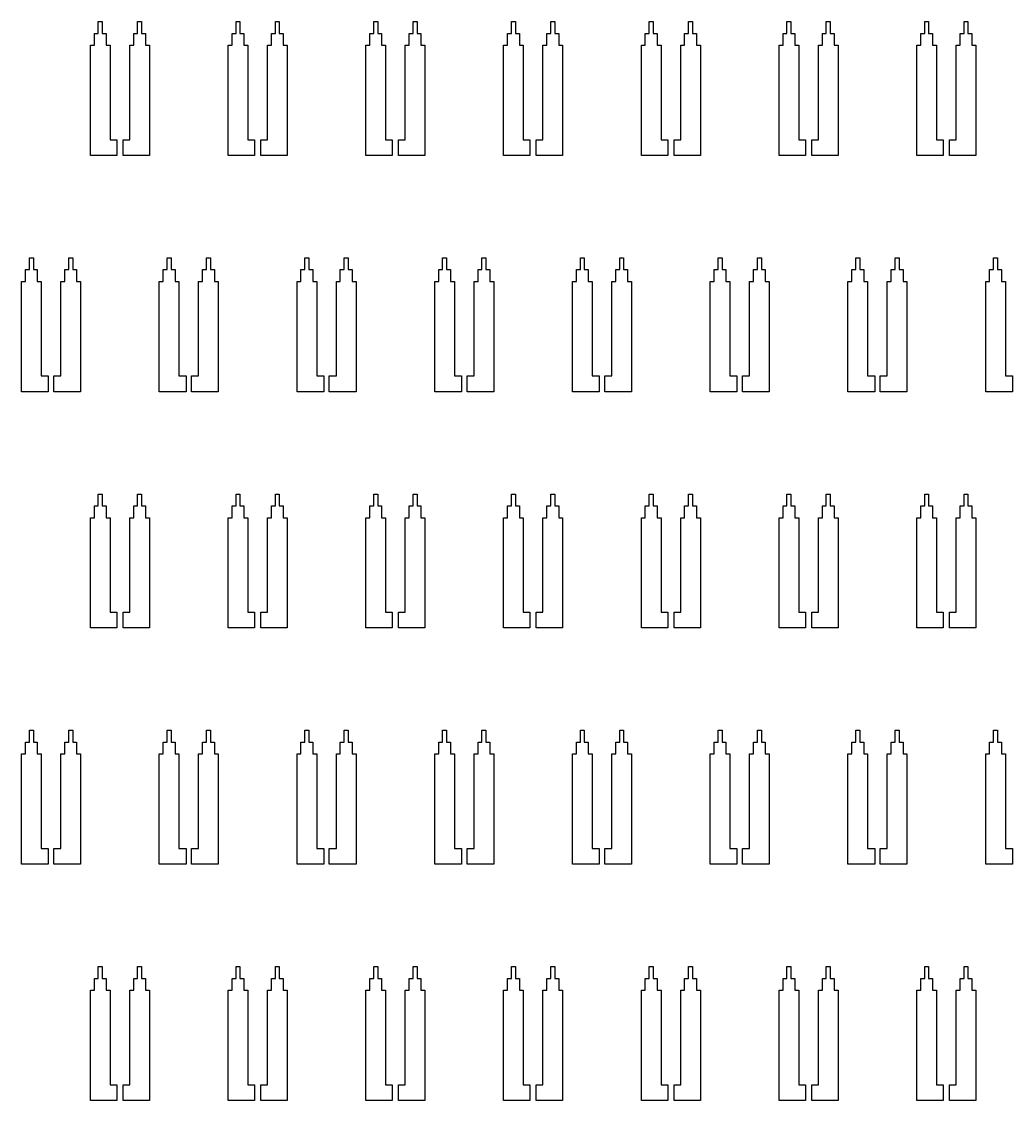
# Model space of a CAD drawing. Extents: x -38350 to 38650, y -35000 to 36000.
# Drawn here: x -19498 to -19246.2, y -23454 to -23180 of the extents above; entities that cross this region are included whole.
import ezdxf

# ---------------------------------------------------------------- set-up
doc = ezdxf.new("R2010")
doc.units = 0
doc.header["$MEASUREMENT"] = 0

msp = doc.modelspace()

# ---------------------------------------------------------------- linework, layer by layer
for p, q in [((-19478.5, -23183), (-19478.5, -23180)), ((-19478.5, -23180), (-19477.5, -23180)), ((-19477.5, -23180), (-19477.5, -23183)), ((-19468.5, -23183), (-19468.5, -23180)), ((-19468.5, -23180), (-19467.5, -23180)), ((-19467.5, -23180), (-19467.5, -23183)), ((-19443.5, -23183), (-19443.5, -23180)), ((-19443.5, -23180), (-19442.5, -23180)), ((-19442.5, -23180), (-19442.5, -23183)), ((-19433.5, -23183), (-19433.5, -23180)), ((-19433.5, -23180), (-19432.5, -23180)), ((-19432.5, -23180), (-19432.5, -23183)), ((-19408.5, -23183), (-19408.5, -23180)), ((-19408.5, -23180), (-19407.5, -23180)), ((-19407.5, -23180), (-19407.5, -23183)), ((-19398.5, -23183), (-19398.5, -23180)), ((-19398.5, -23180), (-19397.5, -23180)), ((-19397.5, -23180), (-19397.5, -23183)), ((-19373.5, -23183), (-19373.5, -23180)), ((-19373.5, -23180), (-19372.5, -23180)), ((-19372.5, -23180), (-19372.5, -23183)), ((-19363.5, -23183), (-19363.5, -23180)), ((-19363.5, -23180), (-19362.5, -23180)), ((-19362.5, -23180), (-19362.5, -23183)), ((-19338.5, -23183), (-19338.5, -23180)), ((-19338.5, -23180), (-19337.5, -23180)), ((-19337.5, -23180), (-19337.5, -23183)), ((-19328.5, -23183), (-19328.5, -23180)), ((-19328.5, -23180), (-19327.5, -23180)), ((-19327.5, -23180), (-19327.5, -23183)), ((-19303.5, -23183), (-19303.5, -23180)), ((-19303.5, -23180), (-19302.5, -23180)), ((-19302.5, -23180), (-19302.5, -23183)), ((-19293.5, -23183), (-19293.5, -23180)), ((-19293.5, -23180), (-19292.5, -23180)), ((-19292.5, -23180), (-19292.5, -23183)), ((-19268.5, -23183), (-19268.5, -23180)), ((-19268.5, -23180), (-19267.5, -23180)), ((-19267.5, -23180), (-19267.5, -23183)), ((-19258.5, -23183), (-19258.5, -23180)), ((-19258.5, -23180), (-19257.5, -23180)), ((-19257.5, -23180), (-19257.5, -23183)), ((-19479.5, -23186), (-19479.5, -23183)), ((-19479.5, -23183), (-19478.5, -23183)), ((-19477.5, -23183), (-19476.5, -23183)), ((-19476.5, -23183), (-19476.5, -23186)), ((-19469.5, -23186), (-19469.5, -23183)), ((-19469.5, -23183), (-19468.5, -23183)), ((-19467.5, -23183), (-19466.5, -23183)), ((-19466.5, -23183), (-19466.5, -23186)), ((-19444.5, -23186), (-19444.5, -23183)), ((-19444.5, -23183), (-19443.5, -23183)), ((-19442.5, -23183), (-19441.5, -23183)), ((-19441.5, -23183), (-19441.5, -23186)), ((-19434.5, -23186), (-19434.5, -23183)), ((-19434.5, -23183), (-19433.5, -23183)), ((-19432.5, -23183), (-19431.5, -23183)), ((-19431.5, -23183), (-19431.5, -23186)), ((-19409.5, -23186), (-19409.5, -23183)), ((-19409.5, -23183), (-19408.5, -23183)), ((-19407.5, -23183), (-19406.5, -23183)), ((-19406.5, -23183), (-19406.5, -23186)), ((-19399.5, -23186), (-19399.5, -23183)), ((-19399.5, -23183), (-19398.5, -23183)), ((-19397.5, -23183), (-19396.5, -23183)), ((-19396.5, -23183), (-19396.5, -23186)), ((-19374.5, -23186), (-19374.5, -23183)), ((-19374.5, -23183), (-19373.5, -23183)), ((-19372.5, -23183), (-19371.5, -23183)), ((-19371.5, -23183), (-19371.5, -23186)), ((-19364.5, -23186), (-19364.5, -23183)), ((-19364.5, -23183), (-19363.5, -23183)), ((-19362.5, -23183), (-19361.5, -23183)), ((-19361.5, -23183), (-19361.5, -23186)), ((-19339.5, -23186), (-19339.5, -23183)), ((-19339.5, -23183), (-19338.5, -23183)), ((-19337.5, -23183), (-19336.5, -23183)), ((-19336.5, -23183), (-19336.5, -23186)), ((-19329.5, -23186), (-19329.5, -23183)), ((-19329.5, -23183), (-19328.5, -23183)), ((-19327.5, -23183), (-19326.5, -23183)), ((-19326.5, -23183), (-19326.5, -23186)), ((-19304.5, -23186), (-19304.5, -23183)), ((-19304.5, -23183), (-19303.5, -23183)), ((-19302.5, -23183), (-19301.5, -23183)), ((-19301.5, -23183), (-19301.5, -23186)), ((-19294.5, -23186), (-19294.5, -23183)), ((-19294.5, -23183), (-19293.5, -23183)), ((-19292.5, -23183), (-19291.5, -23183)), ((-19291.5, -23183), (-19291.5, -23186)), ((-19269.5, -23186), (-19269.5, -23183)), ((-19269.5, -23183), (-19268.5, -23183)), ((-19267.5, -23183), (-19266.5, -23183)), ((-19266.5, -23183), (-19266.5, -23186)), ((-19259.5, -23186), (-19259.5, -23183)), ((-19259.5, -23183), (-19258.5, -23183)), ((-19257.5, -23183), (-19256.5, -23183)), ((-19256.5, -23183), (-19256.5, -23186)), ((-19480.5, -23214), (-19480.5, -23186)), ((-19480.5, -23186), (-19479.5, -23186)), ((-19476.5, -23186), (-19475.5, -23186)), ((-19475.5, -23186), (-19475.5, -23210)), ((-19470.5, -23210), (-19470.5, -23186)), ((-19470.5, -23186), (-19469.5, -23186)), ((-19466.5, -23186), (-19465.5, -23186)), ((-19465.5, -23186), (-19465.5, -23214)), ((-19445.5, -23214), (-19445.5, -23186)), ((-19445.5, -23186), (-19444.5, -23186)), ((-19441.5, -23186), (-19440.5, -23186)), ((-19440.5, -23186), (-19440.5, -23210)), ((-19435.5, -23210), (-19435.5, -23186)), ((-19435.5, -23186), (-19434.5, -23186)), ((-19431.5, -23186), (-19430.5, -23186)), ((-19430.5, -23186), (-19430.5, -23214)), ((-19410.5, -23214), (-19410.5, -23186)), ((-19410.5, -23186), (-19409.5, -23186)), ((-19406.5, -23186), (-19405.5, -23186)), ((-19405.5, -23186), (-19405.5, -23210)), ((-19400.5, -23210), (-19400.5, -23186)), ((-19400.5, -23186), (-19399.5, -23186)), ((-19396.5, -23186), (-19395.5, -23186)), ((-19395.5, -23186), (-19395.5, -23214)), ((-19375.5, -23214), (-19375.5, -23186)), ((-19375.5, -23186), (-19374.5, -23186)), ((-19371.5, -23186), (-19370.5, -23186)), ((-19370.5, -23186), (-19370.5, -23210)), ((-19365.5, -23210), (-19365.5, -23186)), ((-19365.5, -23186), (-19364.5, -23186)), ((-19361.5, -23186), (-19360.5, -23186)), ((-19360.5, -23186), (-19360.5, -23214)), ((-19340.5, -23214), (-19340.5, -23186)), ((-19340.5, -23186), (-19339.5, -23186)), ((-19336.5, -23186), (-19335.5, -23186)), ((-19335.5, -23186), (-19335.5, -23210)), ((-19330.5, -23210), (-19330.5, -23186)), ((-19330.5, -23186), (-19329.5, -23186)), ((-19326.5, -23186), (-19325.5, -23186)), ((-19325.5, -23186), (-19325.5, -23214)), ((-19305.5, -23214), (-19305.5, -23186)), ((-19305.5, -23186), (-19304.5, -23186)), ((-19301.5, -23186), (-19300.5, -23186)), ((-19300.5, -23186), (-19300.5, -23210)), ((-19295.5, -23210), (-19295.5, -23186)), ((-19295.5, -23186), (-19294.5, -23186)), ((-19291.5, -23186), (-19290.5, -23186)), ((-19290.5, -23186), (-19290.5, -23214)), ((-19270.5, -23214), (-19270.5, -23186)), ((-19270.5, -23186), (-19269.5, -23186)), ((-19266.5, -23186), (-19265.5, -23186)), ((-19265.5, -23186), (-19265.5, -23210)), ((-19260.5, -23210), (-19260.5, -23186)), ((-19260.5, -23186), (-19259.5, -23186)), ((-19256.5, -23186), (-19255.5, -23186)), ((-19255.5, -23186), (-19255.5, -23214)), ((-19475.5, -23210), (-19473.8, -23210)), ((-19473.8, -23210), (-19473.8, -23214)), ((-19472.2, -23214), (-19472.2, -23210)), ((-19472.2, -23210), (-19470.5, -23210)), ((-19440.5, -23210), (-19438.8, -23210)), ((-19438.8, -23210), (-19438.8, -23214)), ((-19437.2, -23214), (-19437.2, -23210)), ((-19437.2, -23210), (-19435.5, -23210)), ((-19405.5, -23210), (-19403.8, -23210)), ((-19403.8, -23210), (-19403.8, -23214)), ((-19402.2, -23214), (-19402.2, -23210)), ((-19402.2, -23210), (-19400.5, -23210)), ((-19370.5, -23210), (-19368.8, -23210)), ((-19368.8, -23210), (-19368.8, -23214)), ((-19367.2, -23214), (-19367.2, -23210)), ((-19367.2, -23210), (-19365.5, -23210)), ((-19335.5, -23210), (-19333.8, -23210)), ((-19333.8, -23210), (-19333.8, -23214)), ((-19332.2, -23214), (-19332.2, -23210)), ((-19332.2, -23210), (-19330.5, -23210)), ((-19300.5, -23210), (-19298.8, -23210)), ((-19298.8, -23210), (-19298.8, -23214)), ((-19297.2, -23214), (-19297.2, -23210)), ((-19297.2, -23210), (-19295.5, -23210)), ((-19265.5, -23210), (-19263.8, -23210)), ((-19263.8, -23210), (-19263.8, -23214)), ((-19262.2, -23214), (-19262.2, -23210)), ((-19262.2, -23210), (-19260.5, -23210)), ((-19473.8, -23214), (-19480.5, -23214)), ((-19465.5, -23214), (-19472.2, -23214)), ((-19438.8, -23214), (-19445.5, -23214)), ((-19430.5, -23214), (-19437.2, -23214)), ((-19403.8, -23214), (-19410.5, -23214)), ((-19395.5, -23214), (-19402.2, -23214)), ((-19368.8, -23214), (-19375.5, -23214)), ((-19360.5, -23214), (-19367.2, -23214)), ((-19333.8, -23214), (-19340.5, -23214)), ((-19325.5, -23214), (-19332.2, -23214)), ((-19298.8, -23214), (-19305.5, -23214)), ((-19290.5, -23214), (-19297.2, -23214)), ((-19263.8, -23214), (-19270.5, -23214)), ((-19255.5, -23214), (-19262.2, -23214)), ((-19496, -23243), (-19496, -23240)), ((-19496, -23240), (-19495, -23240)), ((-19495, -23240), (-19495, -23243)), ((-19486, -23243), (-19486, -23240)), ((-19486, -23240), (-19485, -23240)), ((-19485, -23240), (-19485, -23243)), ((-19461, -23243), (-19461, -23240)), ((-19461, -23240), (-19460, -23240)), ((-19460, -23240), (-19460, -23243)), ((-19451, -23243), (-19451, -23240)), ((-19451, -23240), (-19450, -23240)), ((-19450, -23240), (-19450, -23243)), ((-19426, -23243), (-19426, -23240)), ((-19426, -23240), (-19425, -23240)), ((-19425, -23240), (-19425, -23243)), ((-19416, -23243), (-19416, -23240)), ((-19416, -23240), (-19415, -23240)), ((-19415, -23240), (-19415, -23243)), ((-19391, -23243), (-19391, -23240)), ((-19391, -23240), (-19390, -23240)), ((-19390, -23240), (-19390, -23243)), ((-19381, -23243), (-19381, -23240)), ((-19381, -23240), (-19380, -23240)), ((-19380, -23240), (-19380, -23243)), ((-19356, -23243), (-19356, -23240)), ((-19356, -23240), (-19355, -23240)), ((-19355, -23240), (-19355, -23243)), ((-19346, -23243), (-19346, -23240)), ((-19346, -23240), (-19345, -23240)), ((-19345, -23240), (-19345, -23243)), ((-19321, -23243), (-19321, -23240)), ((-19321, -23240), (-19320, -23240)), ((-19320, -23240), (-19320, -23243)), ((-19311, -23243), (-19311, -23240)), ((-19311, -23240), (-19310, -23240)), ((-19310, -23240), (-19310, -23243)), ((-19286, -23243), (-19286, -23240)), ((-19286, -23240), (-19285, -23240)), ((-19285, -23240), (-19285, -23243)), ((-19276, -23243), (-19276, -23240)), ((-19276, -23240), (-19275, -23240)), ((-19275, -23240), (-19275, -23243)), ((-19251, -23243), (-19251, -23240)), ((-19251, -23240), (-19250, -23240)), ((-19250, -23240), (-19250, -23243)), ((-19497, -23246), (-19497, -23243)), ((-19497, -23243), (-19496, -23243)), ((-19495, -23243), (-19494, -23243)), ((-19494, -23243), (-19494, -23246)), ((-19487, -23246), (-19487, -23243)), ((-19487, -23243), (-19486, -23243)), ((-19485, -23243), (-19484, -23243)), ((-19484, -23243), (-19484, -23246)), ((-19462, -23246), (-19462, -23243)), ((-19462, -23243), (-19461, -23243)), ((-19460, -23243), (-19459, -23243)), ((-19459, -23243), (-19459, -23246)), ((-19452, -23246), (-19452, -23243)), ((-19452, -23243), (-19451, -23243)), ((-19450, -23243), (-19449, -23243)), ((-19449, -23243), (-19449, -23246)), ((-19427, -23246), (-19427, -23243)), ((-19427, -23243), (-19426, -23243)), ((-19425, -23243), (-19424, -23243)), ((-19424, -23243), (-19424, -23246)), ((-19417, -23246), (-19417, -23243)), ((-19417, -23243), (-19416, -23243)), ((-19415, -23243), (-19414, -23243)), ((-19414, -23243), (-19414, -23246)), ((-19392, -23246), (-19392, -23243)), ((-19392, -23243), (-19391, -23243)), ((-19390, -23243), (-19389, -23243)), ((-19389, -23243), (-19389, -23246)), ((-19382, -23246), (-19382, -23243)), ((-19382, -23243), (-19381, -23243)), ((-19380, -23243), (-19379, -23243)), ((-19379, -23243), (-19379, -23246)), ((-19357, -23246), (-19357, -23243)), ((-19357, -23243), (-19356, -23243)), ((-19355, -23243), (-19354, -23243)), ((-19354, -23243), (-19354, -23246)), ((-19347, -23246), (-19347, -23243)), ((-19347, -23243), (-19346, -23243)), ((-19345, -23243), (-19344, -23243)), ((-19344, -23243), (-19344, -23246)), ((-19322, -23246), (-19322, -23243)), ((-19322, -23243), (-19321, -23243)), ((-19320, -23243), (-19319, -23243)), ((-19319, -23243), (-19319, -23246)), ((-19312, -23246), (-19312, -23243)), ((-19312, -23243), (-19311, -23243)), ((-19310, -23243), (-19309, -23243)), ((-19309, -23243), (-19309, -23246)), ((-19287, -23246), (-19287, -23243)), ((-19287, -23243), (-19286, -23243)), ((-19285, -23243), (-19284, -23243)), ((-19284, -23243), (-19284, -23246)), ((-19277, -23246), (-19277, -23243)), ((-19277, -23243), (-19276, -23243)), ((-19275, -23243), (-19274, -23243)), ((-19274, -23243), (-19274, -23246)), ((-19252, -23246), (-19252, -23243)), ((-19252, -23243), (-19251, -23243)), ((-19250, -23243), (-19249, -23243)), ((-19249, -23243), (-19249, -23246)), ((-19498, -23274), (-19498, -23246)), ((-19498, -23246), (-19497, -23246)), ((-19494, -23246), (-19493, -23246)), ((-19493, -23246), (-19493, -23270)), ((-19488, -23270), (-19488, -23246)), ((-19488, -23246), (-19487, -23246)), ((-19484, -23246), (-19483, -23246)), ((-19483, -23246), (-19483, -23274)), ((-19463, -23274), (-19463, -23246)), ((-19463, -23246), (-19462, -23246)), ((-19459, -23246), (-19458, -23246)), ((-19458, -23246), (-19458, -23270)), ((-19453, -23270), (-19453, -23246)), ((-19453, -23246), (-19452, -23246)), ((-19449, -23246), (-19448, -23246)), ((-19448, -23246), (-19448, -23274)), ((-19428, -23274), (-19428, -23246)), ((-19428, -23246), (-19427, -23246)), ((-19424, -23246), (-19423, -23246)), ((-19423, -23246), (-19423, -23270)), ((-19418, -23270), (-19418, -23246)), ((-19418, -23246), (-19417, -23246)), ((-19414, -23246), (-19413, -23246)), ((-19413, -23246), (-19413, -23274)), ((-19393, -23274), (-19393, -23246)), ((-19393, -23246), (-19392, -23246)), ((-19389, -23246), (-19388, -23246)), ((-19388, -23246), (-19388, -23270)), ((-19383, -23270), (-19383, -23246)), ((-19383, -23246), (-19382, -23246)), ((-19379, -23246), (-19378, -23246)), ((-19378, -23246), (-19378, -23274)), ((-19358, -23274), (-19358, -23246)), ((-19358, -23246), (-19357, -23246)), ((-19354, -23246), (-19353, -23246)), ((-19353, -23246), (-19353, -23270)), ((-19348, -23270), (-19348, -23246)), ((-19348, -23246), (-19347, -23246)), ((-19344, -23246), (-19343, -23246)), ((-19343, -23246), (-19343, -23274)), ((-19323, -23274), (-19323, -23246)), ((-19323, -23246), (-19322, -23246)), ((-19319, -23246), (-19318, -23246)), ((-19318, -23246), (-19318, -23270)), ((-19313, -23270), (-19313, -23246)), ((-19313, -23246), (-19312, -23246)), ((-19309, -23246), (-19308, -23246)), ((-19308, -23246), (-19308, -23274)), ((-19288, -23274), (-19288, -23246)), ((-19288, -23246), (-19287, -23246)), ((-19284, -23246), (-19283, -23246)), ((-19283, -23246), (-19283, -23270)), ((-19278, -23270), (-19278, -23246)), ((-19278, -23246), (-19277, -23246)), ((-19274, -23246), (-19273, -23246)), ((-19273, -23246), (-19273, -23274)), ((-19253, -23274), (-19253, -23246)), ((-19253, -23246), (-19252, -23246)), ((-19249, -23246), (-19248, -23246)), ((-19248, -23246), (-19248, -23270)), ((-19493, -23270), (-19491.2, -23270)), ((-19491.2, -23270), (-19491.2, -23274)), ((-19489.8, -23274), (-19489.8, -23270)), ((-19489.8, -23270), (-19488, -23270)), ((-19458, -23270), (-19456.2, -23270)), ((-19456.2, -23270), (-19456.2, -23274)), ((-19454.8, -23274), (-19454.8, -23270)), ((-19454.8, -23270), (-19453, -23270)), ((-19423, -23270), (-19421.2, -23270)), ((-19421.2, -23270), (-19421.2, -23274)), ((-19419.8, -23274), (-19419.8, -23270)), ((-19419.8, -23270), (-19418, -23270)), ((-19388, -23270), (-19386.2, -23270)), ((-19386.2, -23270), (-19386.2, -23274)), ((-19384.8, -23274), (-19384.8, -23270)), ((-19384.8, -23270), (-19383, -23270)), ((-19353, -23270), (-19351.2, -23270)), ((-19351.2, -23270), (-19351.2, -23274)), ((-19349.8, -23274), (-19349.8, -23270)), ((-19349.8, -23270), (-19348, -23270)), ((-19318, -23270), (-19316.2, -23270)), ((-19316.2, -23270), (-19316.2, -23274)), ((-19314.8, -23274), (-19314.8, -23270)), ((-19314.8, -23270), (-19313, -23270)), ((-19283, -23270), (-19281.2, -23270)), ((-19281.2, -23270), (-19281.2, -23274)), ((-19279.8, -23274), (-19279.8, -23270)), ((-19279.8, -23270), (-19278, -23270)), ((-19248, -23270), (-19246.2, -23270)), ((-19246.2, -23270), (-19246.2, -23274)), ((-19491.2, -23274), (-19498, -23274)), ((-19483, -23274), (-19489.8, -23274)), ((-19456.2, -23274), (-19463, -23274)), ((-19448, -23274), (-19454.8, -23274)), ((-19421.2, -23274), (-19428, -23274)), ((-19413, -23274), (-19419.8, -23274)), ((-19386.2, -23274), (-19393, -23274)), ((-19378, -23274), (-19384.8, -23274)), ((-19351.2, -23274), (-19358, -23274)), ((-19343, -23274), (-19349.8, -23274)), ((-19316.2, -23274), (-19323, -23274)), ((-19308, -23274), (-19314.8, -23274)), ((-19281.2, -23274), (-19288, -23274)), ((-19273, -23274), (-19279.8, -23274)), ((-19246.2, -23274), (-19253, -23274)), ((-19478.5, -23303), (-19478.5, -23300)), ((-19478.5, -23300), (-19477.5, -23300)), ((-19477.5, -23300), (-19477.5, -23303)), ((-19468.5, -23303), (-19468.5, -23300)), ((-19468.5, -23300), (-19467.5, -23300)), ((-19467.5, -23300), (-19467.5, -23303)), ((-19443.5, -23303), (-19443.5, -23300)), ((-19443.5, -23300), (-19442.5, -23300)), ((-19442.5, -23300), (-19442.5, -23303)), ((-19433.5, -23303), (-19433.5, -23300)), ((-19433.5, -23300), (-19432.5, -23300)), ((-19432.5, -23300), (-19432.5, -23303)), ((-19408.5, -23303), (-19408.5, -23300)), ((-19408.5, -23300), (-19407.5, -23300)), ((-19407.5, -23300), (-19407.5, -23303)), ((-19398.5, -23303), (-19398.5, -23300)), ((-19398.5, -23300), (-19397.5, -23300)), ((-19397.5, -23300), (-19397.5, -23303)), ((-19373.5, -23303), (-19373.5, -23300)), ((-19373.5, -23300), (-19372.5, -23300)), ((-19372.5, -23300), (-19372.5, -23303)), ((-19363.5, -23303), (-19363.5, -23300)), ((-19363.5, -23300), (-19362.5, -23300)), ((-19362.5, -23300), (-19362.5, -23303)), ((-19338.5, -23303), (-19338.5, -23300)), ((-19338.5, -23300), (-19337.5, -23300)), ((-19337.5, -23300), (-19337.5, -23303)), ((-19328.5, -23303), (-19328.5, -23300)), ((-19328.5, -23300), (-19327.5, -23300)), ((-19327.5, -23300), (-19327.5, -23303)), ((-19303.5, -23303), (-19303.5, -23300)), ((-19303.5, -23300), (-19302.5, -23300)), ((-19302.5, -23300), (-19302.5, -23303)), ((-19293.5, -23303), (-19293.5, -23300)), ((-19293.5, -23300), (-19292.5, -23300)), ((-19292.5, -23300), (-19292.5, -23303)), ((-19268.5, -23303), (-19268.5, -23300)), ((-19268.5, -23300), (-19267.5, -23300)), ((-19267.5, -23300), (-19267.5, -23303)), ((-19258.5, -23303), (-19258.5, -23300)), ((-19258.5, -23300), (-19257.5, -23300)), ((-19257.5, -23300), (-19257.5, -23303)), ((-19479.5, -23306), (-19479.5, -23303)), ((-19479.5, -23303), (-19478.5, -23303)), ((-19477.5, -23303), (-19476.5, -23303)), ((-19476.5, -23303), (-19476.5, -23306)), ((-19469.5, -23306), (-19469.5, -23303)), ((-19469.5, -23303), (-19468.5, -23303)), ((-19467.5, -23303), (-19466.5, -23303)), ((-19466.5, -23303), (-19466.5, -23306)), ((-19444.5, -23306), (-19444.5, -23303)), ((-19444.5, -23303), (-19443.5, -23303)), ((-19442.5, -23303), (-19441.5, -23303)), ((-19441.5, -23303), (-19441.5, -23306)), ((-19434.5, -23306), (-19434.5, -23303)), ((-19434.5, -23303), (-19433.5, -23303)), ((-19432.5, -23303), (-19431.5, -23303)), ((-19431.5, -23303), (-19431.5, -23306)), ((-19409.5, -23306), (-19409.5, -23303)), ((-19409.5, -23303), (-19408.5, -23303)), ((-19407.5, -23303), (-19406.5, -23303)), ((-19406.5, -23303), (-19406.5, -23306)), ((-19399.5, -23306), (-19399.5, -23303)), ((-19399.5, -23303), (-19398.5, -23303)), ((-19397.5, -23303), (-19396.5, -23303)), ((-19396.5, -23303), (-19396.5, -23306)), ((-19374.5, -23306), (-19374.5, -23303)), ((-19374.5, -23303), (-19373.5, -23303)), ((-19372.5, -23303), (-19371.5, -23303)), ((-19371.5, -23303), (-19371.5, -23306)), ((-19364.5, -23306), (-19364.5, -23303)), ((-19364.5, -23303), (-19363.5, -23303)), ((-19362.5, -23303), (-19361.5, -23303)), ((-19361.5, -23303), (-19361.5, -23306)), ((-19339.5, -23306), (-19339.5, -23303)), ((-19339.5, -23303), (-19338.5, -23303)), ((-19337.5, -23303), (-19336.5, -23303)), ((-19336.5, -23303), (-19336.5, -23306)), ((-19329.5, -23306), (-19329.5, -23303)), ((-19329.5, -23303), (-19328.5, -23303)), ((-19327.5, -23303), (-19326.5, -23303)), ((-19326.5, -23303), (-19326.5, -23306)), ((-19304.5, -23306), (-19304.5, -23303)), ((-19304.5, -23303), (-19303.5, -23303)), ((-19302.5, -23303), (-19301.5, -23303)), ((-19301.5, -23303), (-19301.5, -23306)), ((-19294.5, -23306), (-19294.5, -23303)), ((-19294.5, -23303), (-19293.5, -23303)), ((-19292.5, -23303), (-19291.5, -23303)), ((-19291.5, -23303), (-19291.5, -23306)), ((-19269.5, -23306), (-19269.5, -23303)), ((-19269.5, -23303), (-19268.5, -23303)), ((-19267.5, -23303), (-19266.5, -23303)), ((-19266.5, -23303), (-19266.5, -23306)), ((-19259.5, -23306), (-19259.5, -23303)), ((-19259.5, -23303), (-19258.5, -23303)), ((-19257.5, -23303), (-19256.5, -23303)), ((-19256.5, -23303), (-19256.5, -23306)), ((-19480.5, -23334), (-19480.5, -23306)), ((-19480.5, -23306), (-19479.5, -23306)), ((-19476.5, -23306), (-19475.5, -23306)), ((-19475.5, -23306), (-19475.5, -23330)), ((-19470.5, -23330), (-19470.5, -23306)), ((-19470.5, -23306), (-19469.5, -23306)), ((-19466.5, -23306), (-19465.5, -23306)), ((-19465.5, -23306), (-19465.5, -23334)), ((-19445.5, -23334), (-19445.5, -23306)), ((-19445.5, -23306), (-19444.5, -23306)), ((-19441.5, -23306), (-19440.5, -23306)), ((-19440.5, -23306), (-19440.5, -23330)), ((-19435.5, -23330), (-19435.5, -23306)), ((-19435.5, -23306), (-19434.5, -23306)), ((-19431.5, -23306), (-19430.5, -23306)), ((-19430.5, -23306), (-19430.5, -23334)), ((-19410.5, -23334), (-19410.5, -23306)), ((-19410.5, -23306), (-19409.5, -23306)), ((-19406.5, -23306), (-19405.5, -23306)), ((-19405.5, -23306), (-19405.5, -23330)), ((-19400.5, -23330), (-19400.5, -23306)), ((-19400.5, -23306), (-19399.5, -23306)), ((-19396.5, -23306), (-19395.5, -23306)), ((-19395.5, -23306), (-19395.5, -23334)), ((-19375.5, -23334), (-19375.5, -23306)), ((-19375.5, -23306), (-19374.5, -23306)), ((-19371.5, -23306), (-19370.5, -23306)), ((-19370.5, -23306), (-19370.5, -23330)), ((-19365.5, -23330), (-19365.5, -23306)), ((-19365.5, -23306), (-19364.5, -23306)), ((-19361.5, -23306), (-19360.5, -23306)), ((-19360.5, -23306), (-19360.5, -23334)), ((-19340.5, -23334), (-19340.5, -23306)), ((-19340.5, -23306), (-19339.5, -23306)), ((-19336.5, -23306), (-19335.5, -23306)), ((-19335.5, -23306), (-19335.5, -23330)), ((-19330.5, -23330), (-19330.5, -23306)), ((-19330.5, -23306), (-19329.5, -23306)), ((-19326.5, -23306), (-19325.5, -23306)), ((-19325.5, -23306), (-19325.5, -23334)), ((-19305.5, -23334), (-19305.5, -23306)), ((-19305.5, -23306), (-19304.5, -23306)), ((-19301.5, -23306), (-19300.5, -23306)), ((-19300.5, -23306), (-19300.5, -23330)), ((-19295.5, -23330), (-19295.5, -23306)), ((-19295.5, -23306), (-19294.5, -23306)), ((-19291.5, -23306), (-19290.5, -23306)), ((-19290.5, -23306), (-19290.5, -23334)), ((-19270.5, -23334), (-19270.5, -23306)), ((-19270.5, -23306), (-19269.5, -23306)), ((-19266.5, -23306), (-19265.5, -23306)), ((-19265.5, -23306), (-19265.5, -23330)), ((-19260.5, -23330), (-19260.5, -23306)), ((-19260.5, -23306), (-19259.5, -23306)), ((-19256.5, -23306), (-19255.5, -23306)), ((-19255.5, -23306), (-19255.5, -23334)), ((-19475.5, -23330), (-19473.8, -23330)), ((-19473.8, -23330), (-19473.8, -23334)), ((-19472.2, -23334), (-19472.2, -23330)), ((-19472.2, -23330), (-19470.5, -23330)), ((-19440.5, -23330), (-19438.8, -23330)), ((-19438.8, -23330), (-19438.8, -23334)), ((-19437.2, -23334), (-19437.2, -23330)), ((-19437.2, -23330), (-19435.5, -23330)), ((-19405.5, -23330), (-19403.8, -23330)), ((-19403.8, -23330), (-19403.8, -23334)), ((-19402.2, -23334), (-19402.2, -23330)), ((-19402.2, -23330), (-19400.5, -23330)), ((-19370.5, -23330), (-19368.8, -23330)), ((-19368.8, -23330), (-19368.8, -23334)), ((-19367.2, -23334), (-19367.2, -23330)), ((-19367.2, -23330), (-19365.5, -23330)), ((-19335.5, -23330), (-19333.8, -23330)), ((-19333.8, -23330), (-19333.8, -23334)), ((-19332.2, -23334), (-19332.2, -23330)), ((-19332.2, -23330), (-19330.5, -23330)), ((-19300.5, -23330), (-19298.8, -23330)), ((-19298.8, -23330), (-19298.8, -23334)), ((-19297.2, -23334), (-19297.2, -23330)), ((-19297.2, -23330), (-19295.5, -23330)), ((-19265.5, -23330), (-19263.8, -23330)), ((-19263.8, -23330), (-19263.8, -23334)), ((-19262.2, -23334), (-19262.2, -23330)), ((-19262.2, -23330), (-19260.5, -23330)), ((-19473.8, -23334), (-19480.5, -23334)), ((-19465.5, -23334), (-19472.2, -23334)), ((-19438.8, -23334), (-19445.5, -23334)), ((-19430.5, -23334), (-19437.2, -23334)), ((-19403.8, -23334), (-19410.5, -23334)), ((-19395.5, -23334), (-19402.2, -23334)), ((-19368.8, -23334), (-19375.5, -23334)), ((-19360.5, -23334), (-19367.2, -23334)), ((-19333.8, -23334), (-19340.5, -23334)), ((-19325.5, -23334), (-19332.2, -23334)), ((-19298.8, -23334), (-19305.5, -23334)), ((-19290.5, -23334), (-19297.2, -23334)), ((-19263.8, -23334), (-19270.5, -23334)), ((-19255.5, -23334), (-19262.2, -23334)), ((-19496, -23363), (-19496, -23360)), ((-19496, -23360), (-19495, -23360)), ((-19495, -23360), (-19495, -23363)), ((-19486, -23363), (-19486, -23360)), ((-19486, -23360), (-19485, -23360)), ((-19485, -23360), (-19485, -23363)), ((-19461, -23363), (-19461, -23360)), ((-19461, -23360), (-19460, -23360)), ((-19460, -23360), (-19460, -23363)), ((-19451, -23363), (-19451, -23360)), ((-19451, -23360), (-19450, -23360)), ((-19450, -23360), (-19450, -23363)), ((-19426, -23363), (-19426, -23360)), ((-19426, -23360), (-19425, -23360)), ((-19425, -23360), (-19425, -23363)), ((-19416, -23363), (-19416, -23360)), ((-19416, -23360), (-19415, -23360)), ((-19415, -23360), (-19415, -23363)), ((-19391, -23363), (-19391, -23360)), ((-19391, -23360), (-19390, -23360)), ((-19390, -23360), (-19390, -23363)), ((-19381, -23363), (-19381, -23360)), ((-19381, -23360), (-19380, -23360)), ((-19380, -23360), (-19380, -23363)), ((-19356, -23363), (-19356, -23360)), ((-19356, -23360), (-19355, -23360)), ((-19355, -23360), (-19355, -23363)), ((-19346, -23363), (-19346, -23360)), ((-19346, -23360), (-19345, -23360)), ((-19345, -23360), (-19345, -23363)), ((-19321, -23363), (-19321, -23360)), ((-19321, -23360), (-19320, -23360)), ((-19320, -23360), (-19320, -23363)), ((-19311, -23363), (-19311, -23360)), ((-19311, -23360), (-19310, -23360)), ((-19310, -23360), (-19310, -23363)), ((-19286, -23363), (-19286, -23360)), ((-19286, -23360), (-19285, -23360)), ((-19285, -23360), (-19285, -23363)), ((-19276, -23363), (-19276, -23360)), ((-19276, -23360), (-19275, -23360)), ((-19275, -23360), (-19275, -23363)), ((-19251, -23363), (-19251, -23360)), ((-19251, -23360), (-19250, -23360)), ((-19250, -23360), (-19250, -23363)), ((-19497, -23366), (-19497, -23363)), ((-19497, -23363), (-19496, -23363)), ((-19495, -23363), (-19494, -23363)), ((-19494, -23363), (-19494, -23366)), ((-19487, -23366), (-19487, -23363)), ((-19487, -23363), (-19486, -23363)), ((-19485, -23363), (-19484, -23363)), ((-19484, -23363), (-19484, -23366)), ((-19462, -23366), (-19462, -23363)), ((-19462, -23363), (-19461, -23363)), ((-19460, -23363), (-19459, -23363)), ((-19459, -23363), (-19459, -23366)), ((-19452, -23366), (-19452, -23363)), ((-19452, -23363), (-19451, -23363)), ((-19450, -23363), (-19449, -23363)), ((-19449, -23363), (-19449, -23366)), ((-19427, -23366), (-19427, -23363)), ((-19427, -23363), (-19426, -23363)), ((-19425, -23363), (-19424, -23363)), ((-19424, -23363), (-19424, -23366)), ((-19417, -23366), (-19417, -23363)), ((-19417, -23363), (-19416, -23363)), ((-19415, -23363), (-19414, -23363)), ((-19414, -23363), (-19414, -23366)), ((-19392, -23366), (-19392, -23363)), ((-19392, -23363), (-19391, -23363)), ((-19390, -23363), (-19389, -23363)), ((-19389, -23363), (-19389, -23366)), ((-19382, -23366), (-19382, -23363)), ((-19382, -23363), (-19381, -23363)), ((-19380, -23363), (-19379, -23363)), ((-19379, -23363), (-19379, -23366)), ((-19357, -23366), (-19357, -23363)), ((-19357, -23363), (-19356, -23363)), ((-19355, -23363), (-19354, -23363)), ((-19354, -23363), (-19354, -23366)), ((-19347, -23366), (-19347, -23363)), ((-19347, -23363), (-19346, -23363)), ((-19345, -23363), (-19344, -23363)), ((-19344, -23363), (-19344, -23366)), ((-19322, -23366), (-19322, -23363)), ((-19322, -23363), (-19321, -23363)), ((-19320, -23363), (-19319, -23363)), ((-19319, -23363), (-19319, -23366)), ((-19312, -23366), (-19312, -23363)), ((-19312, -23363), (-19311, -23363)), ((-19310, -23363), (-19309, -23363)), ((-19309, -23363), (-19309, -23366)), ((-19287, -23366), (-19287, -23363)), ((-19287, -23363), (-19286, -23363)), ((-19285, -23363), (-19284, -23363)), ((-19284, -23363), (-19284, -23366)), ((-19277, -23366), (-19277, -23363)), ((-19277, -23363), (-19276, -23363)), ((-19275, -23363), (-19274, -23363)), ((-19274, -23363), (-19274, -23366)), ((-19252, -23366), (-19252, -23363)), ((-19252, -23363), (-19251, -23363)), ((-19250, -23363), (-19249, -23363)), ((-19249, -23363), (-19249, -23366)), ((-19498, -23394), (-19498, -23366)), ((-19498, -23366), (-19497, -23366)), ((-19494, -23366), (-19493, -23366)), ((-19493, -23366), (-19493, -23390)), ((-19488, -23390), (-19488, -23366)), ((-19488, -23366), (-19487, -23366)), ((-19484, -23366), (-19483, -23366)), ((-19483, -23366), (-19483, -23394)), ((-19463, -23394), (-19463, -23366)), ((-19463, -23366), (-19462, -23366)), ((-19459, -23366), (-19458, -23366)), ((-19458, -23366), (-19458, -23390)), ((-19453, -23390), (-19453, -23366)), ((-19453, -23366), (-19452, -23366)), ((-19449, -23366), (-19448, -23366)), ((-19448, -23366), (-19448, -23394)), ((-19428, -23394), (-19428, -23366)), ((-19428, -23366), (-19427, -23366)), ((-19424, -23366), (-19423, -23366)), ((-19423, -23366), (-19423, -23390)), ((-19418, -23390), (-19418, -23366)), ((-19418, -23366), (-19417, -23366)), ((-19414, -23366), (-19413, -23366)), ((-19413, -23366), (-19413, -23394)), ((-19393, -23394), (-19393, -23366)), ((-19393, -23366), (-19392, -23366)), ((-19389, -23366), (-19388, -23366)), ((-19388, -23366), (-19388, -23390)), ((-19383, -23390), (-19383, -23366)), ((-19383, -23366), (-19382, -23366)), ((-19379, -23366), (-19378, -23366)), ((-19378, -23366), (-19378, -23394)), ((-19358, -23394), (-19358, -23366)), ((-19358, -23366), (-19357, -23366)), ((-19354, -23366), (-19353, -23366)), ((-19353, -23366), (-19353, -23390)), ((-19348, -23390), (-19348, -23366)), ((-19348, -23366), (-19347, -23366)), ((-19344, -23366), (-19343, -23366)), ((-19343, -23366), (-19343, -23394)), ((-19323, -23394), (-19323, -23366)), ((-19323, -23366), (-19322, -23366)), ((-19319, -23366), (-19318, -23366)), ((-19318, -23366), (-19318, -23390)), ((-19313, -23390), (-19313, -23366)), ((-19313, -23366), (-19312, -23366)), ((-19309, -23366), (-19308, -23366)), ((-19308, -23366), (-19308, -23394)), ((-19288, -23394), (-19288, -23366)), ((-19288, -23366), (-19287, -23366)), ((-19284, -23366), (-19283, -23366)), ((-19283, -23366), (-19283, -23390)), ((-19278, -23390), (-19278, -23366)), ((-19278, -23366), (-19277, -23366)), ((-19274, -23366), (-19273, -23366)), ((-19273, -23366), (-19273, -23394)), ((-19253, -23394), (-19253, -23366)), ((-19253, -23366), (-19252, -23366)), ((-19249, -23366), (-19248, -23366)), ((-19248, -23366), (-19248, -23390)), ((-19493, -23390), (-19491.2, -23390)), ((-19491.2, -23390), (-19491.2, -23394)), ((-19489.8, -23394), (-19489.8, -23390)), ((-19489.8, -23390), (-19488, -23390)), ((-19458, -23390), (-19456.2, -23390)), ((-19456.2, -23390), (-19456.2, -23394)), ((-19454.8, -23394), (-19454.8, -23390)), ((-19454.8, -23390), (-19453, -23390)), ((-19423, -23390), (-19421.2, -23390)), ((-19421.2, -23390), (-19421.2, -23394)), ((-19419.8, -23394), (-19419.8, -23390)), ((-19419.8, -23390), (-19418, -23390)), ((-19388, -23390), (-19386.2, -23390)), ((-19386.2, -23390), (-19386.2, -23394)), ((-19384.8, -23394), (-19384.8, -23390)), ((-19384.8, -23390), (-19383, -23390)), ((-19353, -23390), (-19351.2, -23390)), ((-19351.2, -23390), (-19351.2, -23394)), ((-19349.8, -23394), (-19349.8, -23390)), ((-19349.8, -23390), (-19348, -23390)), ((-19318, -23390), (-19316.2, -23390)), ((-19316.2, -23390), (-19316.2, -23394)), ((-19314.8, -23394), (-19314.8, -23390)), ((-19314.8, -23390), (-19313, -23390)), ((-19283, -23390), (-19281.2, -23390)), ((-19281.2, -23390), (-19281.2, -23394)), ((-19279.8, -23394), (-19279.8, -23390)), ((-19279.8, -23390), (-19278, -23390)), ((-19248, -23390), (-19246.2, -23390)), ((-19246.2, -23390), (-19246.2, -23394)), ((-19491.2, -23394), (-19498, -23394)), ((-19483, -23394), (-19489.8, -23394)), ((-19456.2, -23394), (-19463, -23394)), ((-19448, -23394), (-19454.8, -23394)), ((-19421.2, -23394), (-19428, -23394)), ((-19413, -23394), (-19419.8, -23394)), ((-19386.2, -23394), (-19393, -23394)), ((-19378, -23394), (-19384.8, -23394)), ((-19351.2, -23394), (-19358, -23394)), ((-19343, -23394), (-19349.8, -23394)), ((-19316.2, -23394), (-19323, -23394)), ((-19308, -23394), (-19314.8, -23394)), ((-19281.2, -23394), (-19288, -23394)), ((-19273, -23394), (-19279.8, -23394)), ((-19246.2, -23394), (-19253, -23394)), ((-19478.5, -23423), (-19478.5, -23420)), ((-19478.5, -23420), (-19477.5, -23420)), ((-19477.5, -23420), (-19477.5, -23423)), ((-19468.5, -23423), (-19468.5, -23420)), ((-19468.5, -23420), (-19467.5, -23420)), ((-19467.5, -23420), (-19467.5, -23423)), ((-19443.5, -23423), (-19443.5, -23420)), ((-19443.5, -23420), (-19442.5, -23420)), ((-19442.5, -23420), (-19442.5, -23423)), ((-19433.5, -23423), (-19433.5, -23420)), ((-19433.5, -23420), (-19432.5, -23420)), ((-19432.5, -23420), (-19432.5, -23423)), ((-19408.5, -23423), (-19408.5, -23420)), ((-19408.5, -23420), (-19407.5, -23420)), ((-19407.5, -23420), (-19407.5, -23423)), ((-19398.5, -23423), (-19398.5, -23420)), ((-19398.5, -23420), (-19397.5, -23420)), ((-19397.5, -23420), (-19397.5, -23423)), ((-19373.5, -23423), (-19373.5, -23420)), ((-19373.5, -23420), (-19372.5, -23420)), ((-19372.5, -23420), (-19372.5, -23423)), ((-19363.5, -23423), (-19363.5, -23420)), ((-19363.5, -23420), (-19362.5, -23420)), ((-19362.5, -23420), (-19362.5, -23423)), ((-19338.5, -23423), (-19338.5, -23420)), ((-19338.5, -23420), (-19337.5, -23420)), ((-19337.5, -23420), (-19337.5, -23423)), ((-19328.5, -23423), (-19328.5, -23420)), ((-19328.5, -23420), (-19327.5, -23420)), ((-19327.5, -23420), (-19327.5, -23423)), ((-19303.5, -23423), (-19303.5, -23420)), ((-19303.5, -23420), (-19302.5, -23420)), ((-19302.5, -23420), (-19302.5, -23423)), ((-19293.5, -23423), (-19293.5, -23420)), ((-19293.5, -23420), (-19292.5, -23420)), ((-19292.5, -23420), (-19292.5, -23423)), ((-19268.5, -23423), (-19268.5, -23420)), ((-19268.5, -23420), (-19267.5, -23420)), ((-19267.5, -23420), (-19267.5, -23423)), ((-19258.5, -23423), (-19258.5, -23420)), ((-19258.5, -23420), (-19257.5, -23420)), ((-19257.5, -23420), (-19257.5, -23423)), ((-19479.5, -23426), (-19479.5, -23423)), ((-19479.5, -23423), (-19478.5, -23423)), ((-19477.5, -23423), (-19476.5, -23423)), ((-19476.5, -23423), (-19476.5, -23426)), ((-19469.5, -23426), (-19469.5, -23423)), ((-19469.5, -23423), (-19468.5, -23423)), ((-19467.5, -23423), (-19466.5, -23423)), ((-19466.5, -23423), (-19466.5, -23426)), ((-19444.5, -23426), (-19444.5, -23423)), ((-19444.5, -23423), (-19443.5, -23423)), ((-19442.5, -23423), (-19441.5, -23423)), ((-19441.5, -23423), (-19441.5, -23426)), ((-19434.5, -23426), (-19434.5, -23423)), ((-19434.5, -23423), (-19433.5, -23423)), ((-19432.5, -23423), (-19431.5, -23423)), ((-19431.5, -23423), (-19431.5, -23426)), ((-19409.5, -23426), (-19409.5, -23423)), ((-19409.5, -23423), (-19408.5, -23423)), ((-19407.5, -23423), (-19406.5, -23423)), ((-19406.5, -23423), (-19406.5, -23426)), ((-19399.5, -23426), (-19399.5, -23423)), ((-19399.5, -23423), (-19398.5, -23423)), ((-19397.5, -23423), (-19396.5, -23423)), ((-19396.5, -23423), (-19396.5, -23426)), ((-19374.5, -23426), (-19374.5, -23423)), ((-19374.5, -23423), (-19373.5, -23423)), ((-19372.5, -23423), (-19371.5, -23423)), ((-19371.5, -23423), (-19371.5, -23426)), ((-19364.5, -23426), (-19364.5, -23423)), ((-19364.5, -23423), (-19363.5, -23423)), ((-19362.5, -23423), (-19361.5, -23423)), ((-19361.5, -23423), (-19361.5, -23426)), ((-19339.5, -23426), (-19339.5, -23423)), ((-19339.5, -23423), (-19338.5, -23423)), ((-19337.5, -23423), (-19336.5, -23423)), ((-19336.5, -23423), (-19336.5, -23426)), ((-19329.5, -23426), (-19329.5, -23423)), ((-19329.5, -23423), (-19328.5, -23423)), ((-19327.5, -23423), (-19326.5, -23423)), ((-19326.5, -23423), (-19326.5, -23426)), ((-19304.5, -23426), (-19304.5, -23423)), ((-19304.5, -23423), (-19303.5, -23423)), ((-19302.5, -23423), (-19301.5, -23423)), ((-19301.5, -23423), (-19301.5, -23426)), ((-19294.5, -23426), (-19294.5, -23423)), ((-19294.5, -23423), (-19293.5, -23423)), ((-19292.5, -23423), (-19291.5, -23423)), ((-19291.5, -23423), (-19291.5, -23426)), ((-19269.5, -23426), (-19269.5, -23423)), ((-19269.5, -23423), (-19268.5, -23423)), ((-19267.5, -23423), (-19266.5, -23423)), ((-19266.5, -23423), (-19266.5, -23426)), ((-19259.5, -23426), (-19259.5, -23423)), ((-19259.5, -23423), (-19258.5, -23423)), ((-19257.5, -23423), (-19256.5, -23423)), ((-19256.5, -23423), (-19256.5, -23426)), ((-19480.5, -23454), (-19480.5, -23426)), ((-19480.5, -23426), (-19479.5, -23426)), ((-19476.5, -23426), (-19475.5, -23426)), ((-19475.5, -23426), (-19475.5, -23450)), ((-19470.5, -23450), (-19470.5, -23426)), ((-19470.5, -23426), (-19469.5, -23426)), ((-19466.5, -23426), (-19465.5, -23426)), ((-19465.5, -23426), (-19465.5, -23454)), ((-19445.5, -23454), (-19445.5, -23426)), ((-19445.5, -23426), (-19444.5, -23426)), ((-19441.5, -23426), (-19440.5, -23426)), ((-19440.5, -23426), (-19440.5, -23450)), ((-19435.5, -23450), (-19435.5, -23426)), ((-19435.5, -23426), (-19434.5, -23426)), ((-19431.5, -23426), (-19430.5, -23426)), ((-19430.5, -23426), (-19430.5, -23454)), ((-19410.5, -23454), (-19410.5, -23426)), ((-19410.5, -23426), (-19409.5, -23426)), ((-19406.5, -23426), (-19405.5, -23426)), ((-19405.5, -23426), (-19405.5, -23450)), ((-19400.5, -23450), (-19400.5, -23426)), ((-19400.5, -23426), (-19399.5, -23426)), ((-19396.5, -23426), (-19395.5, -23426)), ((-19395.5, -23426), (-19395.5, -23454)), ((-19375.5, -23454), (-19375.5, -23426)), ((-19375.5, -23426), (-19374.5, -23426)), ((-19371.5, -23426), (-19370.5, -23426)), ((-19370.5, -23426), (-19370.5, -23450)), ((-19365.5, -23450), (-19365.5, -23426)), ((-19365.5, -23426), (-19364.5, -23426)), ((-19361.5, -23426), (-19360.5, -23426)), ((-19360.5, -23426), (-19360.5, -23454)), ((-19340.5, -23454), (-19340.5, -23426)), ((-19340.5, -23426), (-19339.5, -23426)), ((-19336.5, -23426), (-19335.5, -23426)), ((-19335.5, -23426), (-19335.5, -23450)), ((-19330.5, -23450), (-19330.5, -23426)), ((-19330.5, -23426), (-19329.5, -23426)), ((-19326.5, -23426), (-19325.5, -23426)), ((-19325.5, -23426), (-19325.5, -23454)), ((-19305.5, -23454), (-19305.5, -23426)), ((-19305.5, -23426), (-19304.5, -23426)), ((-19301.5, -23426), (-19300.5, -23426)), ((-19300.5, -23426), (-19300.5, -23450)), ((-19295.5, -23450), (-19295.5, -23426)), ((-19295.5, -23426), (-19294.5, -23426)), ((-19291.5, -23426), (-19290.5, -23426)), ((-19290.5, -23426), (-19290.5, -23454)), ((-19270.5, -23454), (-19270.5, -23426)), ((-19270.5, -23426), (-19269.5, -23426)), ((-19266.5, -23426), (-19265.5, -23426)), ((-19265.5, -23426), (-19265.5, -23450)), ((-19260.5, -23450), (-19260.5, -23426)), ((-19260.5, -23426), (-19259.5, -23426)), ((-19256.5, -23426), (-19255.5, -23426)), ((-19255.5, -23426), (-19255.5, -23454)), ((-19475.5, -23450), (-19473.8, -23450)), ((-19473.8, -23450), (-19473.8, -23454)), ((-19472.2, -23454), (-19472.2, -23450)), ((-19472.2, -23450), (-19470.5, -23450)), ((-19440.5, -23450), (-19438.8, -23450)), ((-19438.8, -23450), (-19438.8, -23454)), ((-19437.2, -23454), (-19437.2, -23450)), ((-19437.2, -23450), (-19435.5, -23450)), ((-19405.5, -23450), (-19403.8, -23450)), ((-19403.8, -23450), (-19403.8, -23454)), ((-19402.2, -23454), (-19402.2, -23450)), ((-19402.2, -23450), (-19400.5, -23450)), ((-19370.5, -23450), (-19368.8, -23450)), ((-19368.8, -23450), (-19368.8, -23454)), ((-19367.2, -23454), (-19367.2, -23450)), ((-19367.2, -23450), (-19365.5, -23450)), ((-19335.5, -23450), (-19333.8, -23450)), ((-19333.8, -23450), (-19333.8, -23454)), ((-19332.2, -23454), (-19332.2, -23450)), ((-19332.2, -23450), (-19330.5, -23450)), ((-19300.5, -23450), (-19298.8, -23450)), ((-19298.8, -23450), (-19298.8, -23454)), ((-19297.2, -23454), (-19297.2, -23450)), ((-19297.2, -23450), (-19295.5, -23450)), ((-19265.5, -23450), (-19263.8, -23450)), ((-19263.8, -23450), (-19263.8, -23454)), ((-19262.2, -23454), (-19262.2, -23450)), ((-19262.2, -23450), (-19260.5, -23450)), ((-19473.8, -23454), (-19480.5, -23454)), ((-19465.5, -23454), (-19472.2, -23454)), ((-19438.8, -23454), (-19445.5, -23454)), ((-19430.5, -23454), (-19437.2, -23454)), ((-19403.8, -23454), (-19410.5, -23454)), ((-19395.5, -23454), (-19402.2, -23454)), ((-19368.8, -23454), (-19375.5, -23454)), ((-19360.5, -23454), (-19367.2, -23454)), ((-19333.8, -23454), (-19340.5, -23454)), ((-19325.5, -23454), (-19332.2, -23454)), ((-19298.8, -23454), (-19305.5, -23454)), ((-19290.5, -23454), (-19297.2, -23454)), ((-19263.8, -23454), (-19270.5, -23454)), ((-19255.5, -23454), (-19262.2, -23454))]:
    msp.add_line(p, q)

doc.saveas('drawing.dxf')
